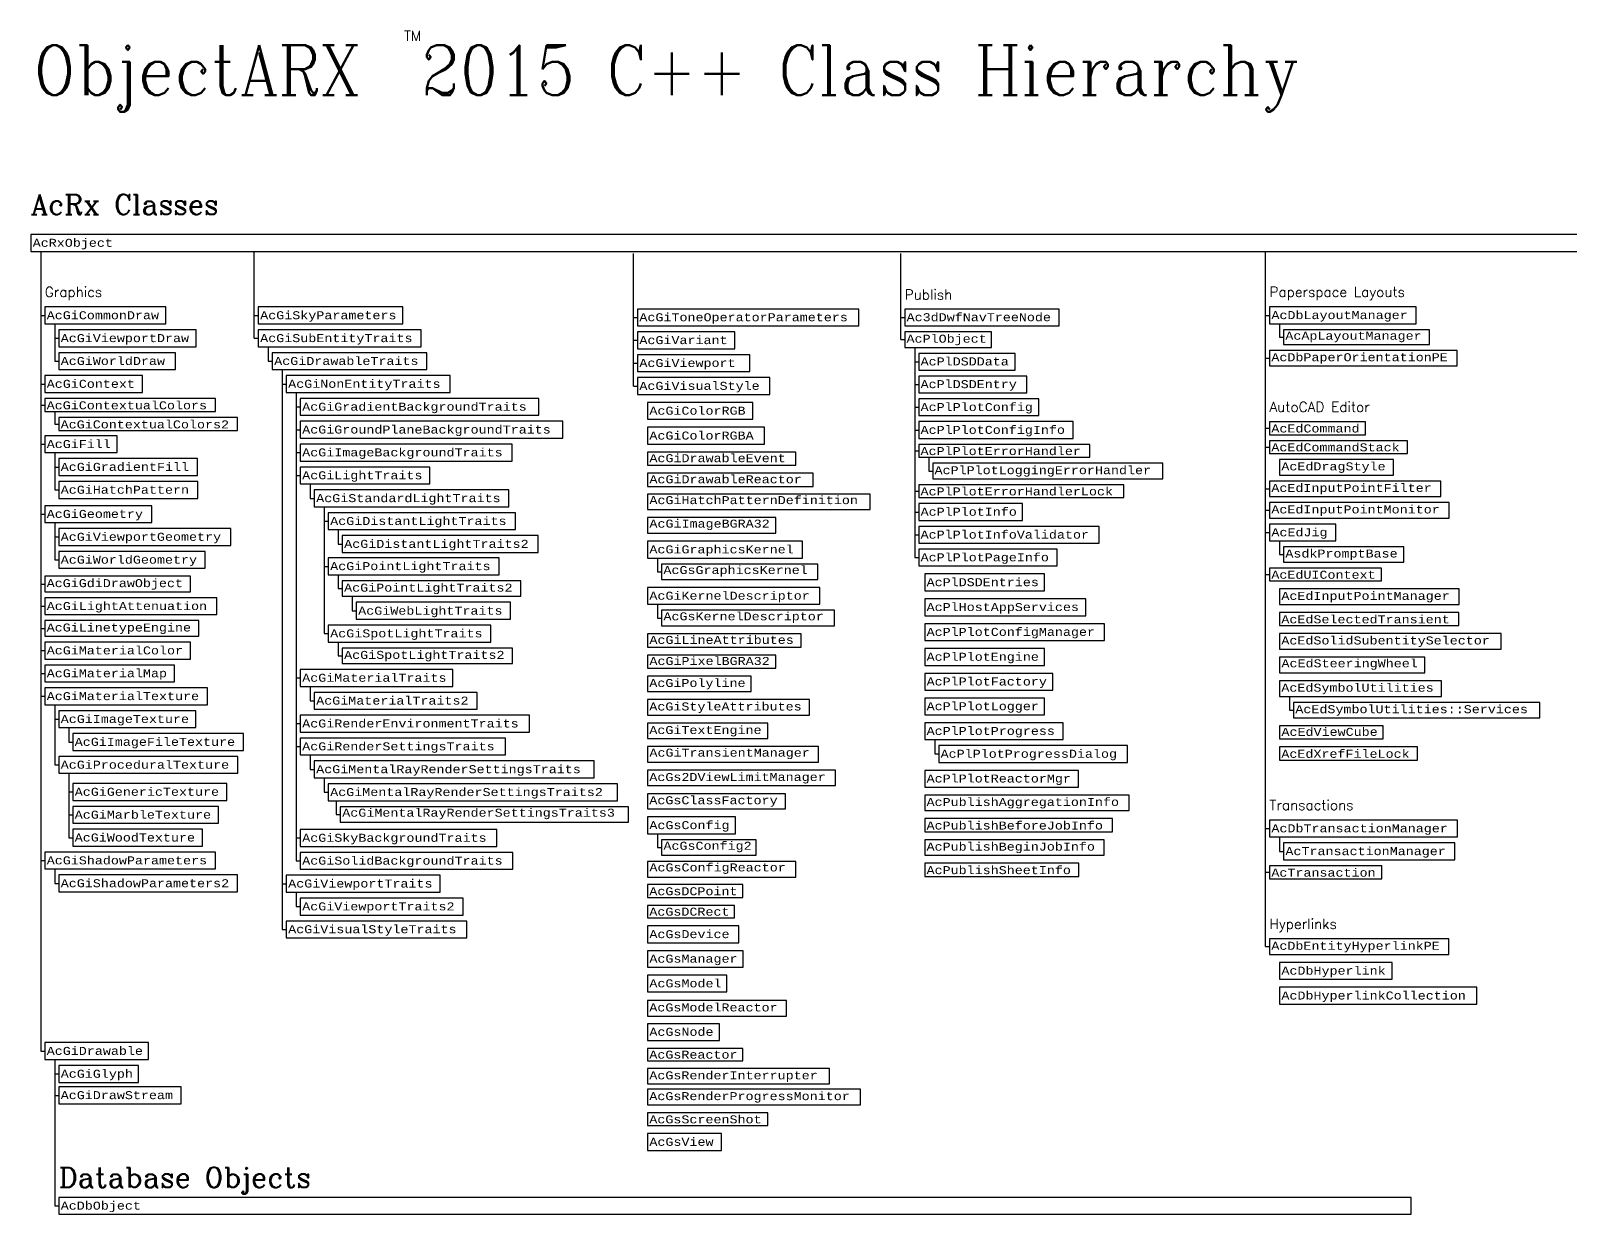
# Model space of a CAD drawing. Header units: inches. Extents: x 349 to 917, y -344 to 10.
# Drawn here: x 349.9 to 426.9, y -48.8 to 10.3 of the extents above; entities that cross this region are included whole.
import ezdxf
from ezdxf.enums import TextEntityAlignment as Align

# ---------------------------------------------------------------- set-up
doc = ezdxf.new("R2010")
doc.units = ezdxf.units.IN
doc.header["$MEASUREMENT"] = 0
for name, color, linetype in [('ObjectARX 2009 Unmanaged classes', 7, 'Continuous'), ('ObjectARX 2009 Unmanaged classes w .NET Wrappers', 3, 'Continuous'), ('ObjectARX 2010 Unmanaged classes', 7, 'Continuous'), ('ObjectARX 2010 Unmanaged classes w .NET Wrappers', 3, 'Continuous'), ('Unmanaged classes', 7, 'Continuous'), ('Unmanaged classes w .NET Wrappers', 3, 'Continuous')]:
    doc.layers.add(name, color=color, linetype=linetype)
doc.styles.add('Categories', font='romanc.shx', dxfattribs={"height": 0.5})
doc.styles.add('Headings', font='romanc.shx', dxfattribs={"height": 1})
doc.styles.get("Standard").update_dxf_attribs({"font": 'cour.ttf'})
doc.styles.add('Title', font='romanc.shx', dxfattribs={"width": 0.9})
doc.styles.add('Unmanaged', font='cour.ttf', dxfattribs={"height": 0.2})

msp = doc.modelspace()

# ---------------------------------------------------------------- linework, layer by layer
for p, q in [((350.4, -0.743), (350.4, -40.714)), ((361.071, -5.085), (361.071, -0.743)), ((411.623, -35.494), (411.623, -0.743)), ((380.027, -7.471), (380.027, -0.843)), ((393.386, -5.15), (393.386, -0.843)), ((350.4, -3.943), (350.6, -3.943)), ((351.1, -4.364), (351.1, -6.228)), ((361.071, -3.943), (361.271, -3.943)), ((380.027, -4.043), (380.227, -4.043)), ((393.386, -4.042), (393.586, -4.042)), ((411.623, -3.939), (411.823, -3.939)), ((412.323, -4.357), (412.323, -5.023)), ((351.1, -5.085), (351.3, -5.085)), ((361.071, -5.085), (361.271, -5.085)), ((380.027, -5.186), (380.227, -5.186)), ((393.386, -5.15), (393.586, -5.15)), ((412.323, -5.023), (412.523, -5.023)), ((361.771, -5.507), (361.771, -6.228)), ((394.086, -5.538), (394.086, -16.046)), ((411.623, -6.077), (411.823, -6.077)), ((351.1, -6.228), (351.3, -6.228)), ((361.771, -6.228), (361.971, -6.228)), ((362.471, -6.65), (362.471, -34.633)), ((380.027, -6.328), (380.227, -6.328)), ((394.086, -6.255), (394.286, -6.255)), ((350.4, -7.371), (350.6, -7.371)), ((362.471, -7.371), (362.671, -7.371)), ((380.027, -7.471), (380.227, -7.471)), ((394.086, -7.391), (394.286, -7.391)), ((350.4, -8.42), (350.6, -8.42)), ((363.171, -7.792), (363.171, -31.205)), ((351.1, -8.747), (351.1, -9.374)), ((363.171, -8.514), (363.371, -8.514)), ((394.086, -8.53), (394.286, -8.53)), ((351.1, -9.374), (351.3, -9.374)), ((363.171, -9.656), (363.371, -9.656)), ((394.086, -9.673), (394.286, -9.673)), ((411.623, -9.584), (411.823, -9.584)), ((350.4, -10.379), (350.6, -10.379)), ((394.086, -10.714), (394.286, -10.714)), ((411.623, -10.525), (411.823, -10.525)), ((351.1, -10.801), (351.1, -12.665)), ((351.1, -11.522), (351.3, -11.522)), ((363.171, -10.799), (363.371, -10.799)), ((394.786, -11.035), (394.786, -11.722)), ((363.171, -11.942), (363.371, -11.942)), ((394.786, -11.722), (394.986, -11.722)), ((351.1, -12.665), (351.3, -12.665)), ((363.871, -12.363), (363.871, -13.085)), ((394.086, -12.73), (394.286, -12.73)), ((411.623, -12.608), (411.823, -12.608)), ((363.871, -13.085), (364.071, -13.085)), ((364.571, -13.506), (364.571, -19.845)), ((394.086, -13.768), (394.286, -13.768)), ((411.623, -13.683), (411.823, -13.683)), ((350.4, -13.874), (350.6, -13.874)), ((351.1, -14.295), (351.1, -16.159)), ((364.571, -14.227), (364.771, -14.227)), ((351.1, -15.016), (351.3, -15.016)), ((365.271, -14.649), (365.271, -15.37)), ((365.271, -15.37), (365.471, -15.37)), ((394.086, -14.907), (394.286, -14.907)), ((411.623, -14.793), (411.823, -14.793)), ((412.323, -15.214), (412.323, -15.894)), ((351.1, -16.159), (351.3, -16.159)), ((381.227, -16.068), (381.227, -16.755)), ((394.086, -16.046), (394.286, -16.046)), ((412.323, -15.894), (412.523, -15.894)), ((364.571, -16.484), (364.771, -16.484)), ((365.271, -16.905), (365.271, -17.593)), ((381.227, -16.755), (381.427, -16.755)), ((411.623, -16.895), (411.823, -16.895)), ((350.4, -17.368), (350.6, -17.368)), ((365.271, -17.593), (365.471, -17.593)), ((365.971, -17.981), (365.971, -18.702)), ((381.227, -18.382), (381.227, -19.069)), ((350.4, -18.477), (350.6, -18.477)), ((365.971, -18.702), (366.171, -18.702)), ((381.227, -19.069), (381.427, -19.069)), ((350.4, -19.586), (350.6, -19.586)), ((364.571, -19.845), (364.771, -19.845)), ((350.4, -20.695), (350.6, -20.695)), ((365.271, -20.266), (365.271, -20.954)), ((365.271, -20.954), (365.471, -20.954)), ((350.4, -21.838), (350.6, -21.838)), ((363.171, -22.063), (363.371, -22.063)), ((350.4, -22.981), (350.6, -22.981)), ((363.871, -22.484), (363.871, -23.206)), ((412.823, -22.982), (412.823, -23.669)), ((351.1, -23.402), (351.1, -26.409)), ((363.871, -23.206), (364.071, -23.206)), ((412.823, -23.669), (413.023, -23.669)), ((351.1, -24.124), (351.3, -24.124)), ((351.8, -24.545), (351.8, -25.266)), ((363.171, -24.348), (363.371, -24.348)), ((351.8, -25.266), (352, -25.266)), ((395.086, -25.142), (395.086, -25.863)), ((363.171, -25.491), (363.371, -25.491)), ((363.871, -25.912), (363.871, -26.634)), ((395.086, -25.863), (395.286, -25.863)), ((351.1, -26.409), (351.3, -26.409)), ((351.8, -26.83), (351.8, -30.048)), ((363.871, -26.634), (364.071, -26.634)), ((364.571, -27.055), (364.571, -27.777)), ((351.8, -27.763), (352, -27.763)), ((364.571, -27.777), (364.771, -27.777)), ((365.171, -28.198), (365.171, -28.886)), ((351.8, -28.905), (352, -28.905)), ((365.171, -28.886), (365.371, -28.886)), ((381.227, -29.851), (381.227, -30.539)), ((411.623, -29.588), (411.823, -29.588)), ((412.323, -30.009), (412.323, -30.731)), ((351.8, -30.048), (352, -30.048)), ((363.171, -30.062), (363.371, -30.062)), ((381.227, -30.539), (381.427, -30.539)), ((412.323, -30.731), (412.523, -30.731)), ((350.4, -31.191), (350.6, -31.191)), ((363.171, -31.205), (363.371, -31.205)), ((351.1, -31.612), (351.1, -32.333)), ((411.623, -31.779), (411.823, -31.779)), ((351.1, -32.333), (351.3, -32.333)), ((362.471, -32.348), (362.671, -32.348)), ((363.171, -32.769), (363.171, -33.49)), ((363.171, -33.49), (363.371, -33.49)), ((362.471, -34.633), (362.671, -34.633)), ((411.623, -35.494), (411.823, -35.494)), ((350.4, -40.714), (350.6, -40.714)), ((351.1, -41.135), (351.1, -48.449)), ((351.1, -41.856), (351.3, -41.856)), ((351.1, -42.926), (351.3, -42.926)), ((351.1, -48.449), (351.3, -48.449))]:
    msp.add_line(p, q)
for points in [[(349.9, 0.1), (349.9, -0.743), (502.25, -0.743), (502.261, 0.1)], [(350.6, -3.521), (350.6, -4.364), (356.651, -4.364), (356.651, -3.521)], [(361.271, -3.521), (361.271, -4.364), (368.505, -4.364), (368.505, -3.521)], [(380.227, -3.622), (380.227, -4.464), (391.29, -4.464), (391.29, -3.622)], [(393.586, -3.622), (393.586, -4.462), (401.315, -4.462), (401.315, -3.622)], [(411.823, -3.521), (411.823, -4.357), (419.157, -4.357), (419.157, -3.521)], [(351.3, -4.664), (351.3, -5.507), (358.175, -5.507), (358.175, -4.664)], [(361.271, -4.664), (361.271, -5.507), (369.417, -5.507), (369.417, -4.664)], [(380.227, -4.764), (380.227, -5.607), (385.103, -5.607), (385.103, -4.764)], [(393.586, -4.762), (393.586, -5.538), (397.932, -5.538), (397.932, -4.762)], [(412.523, -4.657), (412.523, -5.389), (419.82, -5.389), (419.82, -4.657)], [(351.3, -5.807), (351.3, -6.65), (357.141, -6.65), (357.141, -5.807)], [(361.971, -5.807), (361.971, -6.65), (369.696, -6.65), (369.696, -5.807)], [(380.227, -5.907), (380.227, -6.75), (385.842, -6.75), (385.842, -5.907)], [(394.286, -5.838), (394.286, -6.673), (399.111, -6.673), (399.111, -5.838)], [(411.823, -5.689), (411.823, -6.464), (421.207, -6.464), (421.207, -5.689)], [(350.6, -6.95), (350.6, -7.792), (355.478, -7.792), (355.478, -6.95)], [(362.671, -6.95), (362.671, -7.792), (370.863, -7.792), (370.863, -6.95)], [(380.227, -7.05), (380.227, -7.893), (386.853, -7.893), (386.853, -7.05)], [(394.286, -6.973), (394.286, -7.809), (399.698, -7.809), (399.698, -6.973)], [(350.6, -8.092), (350.6, -8.747), (359.127, -8.747), (359.127, -8.092)], [(363.371, -8.092), (363.371, -8.935), (375.297, -8.935), (375.297, -8.092)], [(380.727, -8.293), (380.727, -9.135), (385.997, -9.135), (385.997, -8.293)], [(394.286, -8.109), (394.286, -8.952), (400.29, -8.952), (400.29, -8.109)], [(351.3, -9.047), (351.3, -9.702), (360.234, -9.702), (360.234, -9.047)], [(350.6, -9.958), (350.6, -10.801), (354.221, -10.801), (354.221, -9.958)], [(363.371, -9.235), (363.371, -10.078), (376.503, -10.078), (376.503, -9.235)], [(380.727, -9.535), (380.727, -10.378), (386.575, -10.378), (386.575, -9.535)], [(394.286, -9.252), (394.286, -10.094), (402.008, -10.094), (402.008, -9.252)], [(411.823, -9.264), (411.823, -9.905), (416.627, -9.905), (416.627, -9.264)], [(363.371, -10.378), (363.371, -11.221), (373.967, -11.221), (373.967, -10.378)], [(394.286, -10.394), (394.286, -11.035), (402.844, -11.035), (402.844, -10.394)], [(411.823, -10.205), (411.823, -10.845), (418.72, -10.845), (418.72, -10.205)], [(351.3, -11.101), (351.3, -11.943), (358.235, -11.943), (358.235, -11.101)], [(363.371, -11.521), (363.371, -12.363), (369.851, -12.363), (369.851, -11.521)], [(380.727, -10.778), (380.727, -11.433), (388.144, -11.433), (388.144, -10.778)], [(394.986, -11.335), (394.986, -12.11), (406.485, -12.11), (406.485, -11.335)], [(412.323, -11.145), (412.323, -11.92), (418.028, -11.92), (418.028, -11.145)], [(351.3, -12.243), (351.3, -13.086), (358.258, -13.086), (358.258, -12.243)], [(380.727, -11.833), (380.727, -12.487), (389.009, -12.487), (389.009, -11.833)], [(411.823, -12.22), (411.823, -12.996), (420.381, -12.996), (420.381, -12.22)], [(364.071, -12.663), (364.071, -13.506), (373.794, -13.506), (373.794, -12.663)], [(380.727, -12.874), (380.727, -13.649), (391.861, -13.649), (391.861, -12.874)], [(394.286, -12.41), (394.286, -13.05), (404.544, -13.05), (404.544, -12.41)], [(350.6, -13.452), (350.6, -14.295), (355.944, -14.295), (355.944, -13.452)], [(364.771, -13.806), (364.771, -14.649), (374.137, -14.649), (374.137, -13.806)], [(394.286, -13.35), (394.286, -14.186), (399.484, -14.186), (399.484, -13.35)], [(411.823, -13.296), (411.823, -14.071), (420.801, -14.071), (420.801, -13.296)], [(351.3, -14.595), (351.3, -15.438), (359.895, -15.438), (359.895, -14.595)], [(380.727, -14.049), (380.727, -14.825), (387.139, -14.825), (387.139, -14.049)], [(394.286, -14.486), (394.286, -15.329), (403.307, -15.329), (403.307, -14.486)], [(411.823, -14.371), (411.823, -15.214), (415.145, -15.214), (415.145, -14.371)], [(365.471, -14.949), (365.471, -15.791), (375.265, -15.791), (375.265, -14.949)], [(380.727, -15.225), (380.727, -16.068), (388.478, -16.068), (388.478, -15.225)], [(351.3, -15.738), (351.3, -16.581), (358.611, -16.581), (358.611, -15.738)], [(364.771, -16.063), (364.771, -16.905), (373.308, -16.905), (373.308, -16.063)], [(394.286, -15.629), (394.286, -16.464), (401.21, -16.464), (401.21, -15.629)], [(412.523, -15.514), (412.523, -16.275), (418.545, -16.275), (418.545, -15.514)], [(381.427, -16.368), (381.427, -17.143), (389.237, -17.143), (389.237, -16.368)], [(394.586, -16.864), (394.586, -17.707), (400.578, -17.707), (400.578, -16.864)], [(411.823, -16.575), (411.823, -17.215), (417.429, -17.215), (417.429, -16.575)], [(350.6, -16.981), (350.6, -17.756), (357.887, -17.756), (357.887, -16.981)], [(365.471, -17.205), (365.471, -17.981), (374.405, -17.981), (374.405, -17.205)], [(380.727, -17.539), (380.727, -18.382), (389.353, -18.382), (389.353, -17.539)], [(412.323, -17.615), (412.323, -18.391), (421.301, -18.391), (421.301, -17.615)], [(350.6, -18.056), (350.6, -18.899), (359.196, -18.899), (359.196, -18.056)], [(366.171, -18.281), (366.171, -19.123), (373.88, -19.123), (373.88, -18.281)], [(394.586, -18.107), (394.586, -18.95), (402.645, -18.95), (402.645, -18.107)], [(350.6, -19.199), (350.6, -19.974), (358.303, -19.974), (358.303, -19.199)], [(381.427, -18.682), (381.427, -19.457), (390.073, -19.457), (390.073, -18.682)], [(412.323, -18.791), (412.323, -19.445), (421.291, -19.445), (421.291, -18.791)], [(364.771, -19.423), (364.771, -20.266), (372.891, -20.266), (372.891, -19.423)], [(380.727, -19.861), (380.727, -20.516), (388.413, -20.516), (388.413, -19.861)], [(394.586, -19.35), (394.586, -20.192), (403.579, -20.192), (403.579, -19.35)], [(412.323, -19.845), (412.323, -20.621), (423.402, -20.621), (423.402, -19.845)], [(350.6, -20.274), (350.6, -21.117), (357.879, -21.117), (357.879, -20.274)], [(365.471, -20.566), (365.471, -21.342), (373.984, -21.342), (373.984, -20.566)], [(394.586, -20.592), (394.586, -21.435), (400.577, -21.435), (400.577, -20.592)], [(350.6, -21.417), (350.6, -22.26), (357.085, -22.26), (357.085, -21.417)], [(380.727, -20.916), (380.727, -21.57), (387.139, -21.57), (387.139, -20.916)], [(412.323, -21.031), (412.323, -21.806), (419.597, -21.806), (419.597, -21.031)], [(363.371, -21.642), (363.371, -22.484), (371.002, -22.484), (371.002, -21.642)], [(380.727, -21.97), (380.727, -22.746), (385.909, -22.746), (385.909, -21.97)], [(394.586, -21.835), (394.586, -22.671), (400.987, -22.671), (400.987, -21.835)], [(412.323, -22.206), (412.323, -22.982), (420.429, -22.982), (420.429, -22.206)], [(350.6, -22.56), (350.6, -23.402), (358.736, -23.402), (358.736, -22.56)], [(364.071, -22.784), (364.071, -23.627), (372.217, -23.627), (372.217, -22.784)], [(394.586, -23.071), (394.586, -23.906), (400.584, -23.906), (400.584, -23.071)], [(351.3, -23.702), (351.3, -24.545), (358.154, -24.545), (358.154, -23.702)], [(380.727, -23.146), (380.727, -23.921), (388.833, -23.921), (388.833, -23.146)], [(413.023, -23.282), (413.023, -24.057), (425.331, -24.057), (425.331, -23.282)], [(363.371, -23.927), (363.371, -24.77), (374.839, -24.77), (374.839, -23.927)], [(380.727, -24.321), (380.727, -25.097), (386.749, -25.097), (386.749, -24.321)], [(394.586, -24.306), (394.586, -25.142), (401.513, -25.142), (401.513, -24.306)], [(412.323, -24.457), (412.323, -25.112), (417.505, -25.112), (417.505, -24.457)], [(352, -24.845), (352, -25.688), (360.537, -25.688), (360.537, -24.845)], [(363.371, -25.07), (363.371, -25.912), (373.625, -25.912), (373.625, -25.07)], [(351.3, -25.988), (351.3, -26.83), (360.248, -26.83), (360.248, -25.988)], [(380.727, -25.497), (380.727, -26.272), (389.285, -26.272), (389.285, -25.497)], [(395.286, -25.442), (395.286, -26.285), (404.727, -26.285), (404.727, -25.442)], [(412.323, -25.512), (412.323, -26.166), (419.22, -26.166), (419.22, -25.512)], [(364.071, -26.212), (364.071, -27.055), (378.066, -27.055), (378.066, -26.212)], [(380.727, -26.672), (380.727, -27.447), (390.125, -27.447), (390.125, -26.672)], [(394.586, -26.685), (394.586, -27.52), (402.272, -27.52), (402.272, -26.685)], [(352, -27.341), (352, -28.184), (359.701, -28.184), (359.701, -27.341)], [(364.771, -27.355), (364.771, -28.198), (379.227, -28.198), (379.227, -27.355)], [(380.727, -27.847), (380.727, -28.608), (387.625, -28.608), (387.625, -27.847)], [(394.586, -27.92), (394.586, -28.695), (404.815, -28.695), (404.815, -27.92)], [(352, -28.484), (352, -29.327), (359.286, -29.327), (359.286, -28.484)], [(365.371, -28.498), (365.371, -29.273), (379.781, -29.273), (379.781, -28.498)], [(380.727, -29.008), (380.727, -29.851), (385.122, -29.851), (385.122, -29.008)], [(394.586, -29.095), (394.586, -29.75), (403.974, -29.75), (403.974, -29.095)], [(411.823, -29.166), (411.823, -30.009), (421.226, -30.009), (421.226, -29.166)], [(352, -29.627), (352, -30.469), (358.482, -30.469), (358.482, -29.627)], [(363.371, -29.641), (363.371, -30.483), (373.201, -30.483), (373.201, -29.641)], [(350.6, -30.769), (350.6, -31.612), (359.135, -31.612), (359.135, -30.769)], [(381.427, -30.151), (381.427, -30.927), (386.159, -30.927), (386.159, -30.151)], [(394.586, -30.15), (394.586, -30.926), (403.554, -30.926), (403.554, -30.15)], [(412.523, -30.309), (412.523, -31.152), (421.082, -31.152), (421.082, -30.309)], [(363.371, -30.783), (363.371, -31.626), (374.005, -31.626), (374.005, -30.783)], [(380.727, -31.233), (380.727, -32.023), (388.139, -32.023), (388.139, -31.233)], [(394.586, -31.326), (394.586, -31.98), (402.294, -31.98), (402.294, -31.326)], [(411.823, -31.452), (411.823, -32.107), (417.439, -32.107), (417.439, -31.452)], [(351.3, -31.912), (351.3, -32.755), (360.229, -32.755), (360.229, -31.912)], [(362.671, -31.926), (362.671, -32.769), (370.372, -32.769), (370.372, -31.926)], [(363.371, -33.069), (363.371, -33.912), (371.517, -33.912), (371.517, -33.069)], [(380.727, -32.381), (380.727, -33.036), (385.493, -33.036), (385.493, -32.381)], [(380.727, -33.436), (380.727, -34.056), (385.073, -34.056), (385.073, -33.436)], [(362.671, -34.212), (362.671, -35.054), (371.695, -35.054), (371.695, -34.212)], [(380.727, -34.456), (380.727, -35.299), (385.29, -35.299), (385.29, -34.456)], [(411.823, -35.107), (411.823, -35.882), (420.786, -35.882), (420.786, -35.107)], [(380.727, -35.699), (380.727, -36.525), (385.507, -36.525), (385.507, -35.699)], [(380.727, -36.925), (380.727, -37.76), (384.695, -37.76), (384.695, -36.925)], [(412.323, -36.282), (412.323, -37.125), (417.948, -37.125), (417.948, -36.282)], [(412.323, -37.525), (412.323, -38.368), (422.183, -38.368), (422.183, -37.525)], [(380.727, -38.189), (380.727, -38.964), (387.677, -38.964), (387.677, -38.189)], [(380.727, -39.346), (380.727, -40.182), (384.334, -40.182), (384.334, -39.346)], [(350.6, -40.292), (350.6, -41.135), (355.787, -41.135), (355.787, -40.292)], [(380.727, -40.582), (380.727, -41.202), (385.503, -41.202), (385.503, -40.582)], [(351.3, -41.435), (351.3, -42.278), (355.28, -42.278), (355.28, -41.435)], [(380.727, -41.583), (380.727, -42.358), (389.833, -42.358), (389.833, -41.583)], [(351.3, -42.504), (351.3, -43.347), (357.412, -43.347), (357.412, -42.504)], [(380.727, -42.623), (380.727, -43.398), (391.386, -43.398), (391.386, -42.623)], [(380.727, -43.798), (380.727, -44.439), (386.753, -44.439), (386.753, -43.798)], [(380.727, -44.839), (380.727, -45.681), (384.425, -45.681), (384.425, -44.839)], [(351.3, -48.027), (351.3, -48.87), (418.9, -48.87), (418.9, -48.027)]]:
    msp.add_lwpolyline(points, close=True)

# ---------------------------------------------------------------- texts
at = {"color": 7, "style": 'Categories'}
msp.add_text('TM', height=0.5, dxfattribs=at).set_placement((368.986, 10.035), align=Align.MIDDLE_CENTER)
at = {"color": 7, "style": 'Title', "width": 0.9}
msp.add_text('ObjectARX  2015 C++ Class Hierarchy', height=2.5, dxfattribs=at).set_placement((350.028, 7.063))
at = {"color": 7, "insert": (349.9, 2.1), "char_height": 1, "width": 119.19657, "attachment_point": 1, "style": 'Headings'}
msp.add_mtext('AcRx Classes', dxfattribs=at)
at = {"color": 1, "char_height": 0.5, "attachment_point": 1, "style": 'Categories'}
for s, insert, width in [('Graphics', (350.6, -2.521), 6.05077), ('Publish', (393.586, -2.654), 4.34598), ('Paperspace Layouts', (411.823, -2.521), 8.77697), ('AutoCAD Editor', (411.823, -8.264), 7.76349), ('Transactions', (411.823, -28.166), 7.50632), ('Hyperlinks', (411.823, -34.107), 8.96376)]:
    msp.add_mtext(s, dxfattribs=dict(at, insert=insert, width=width))
at = {"insert": (351.3, -46.527), "char_height": 1, "width": 48.60491, "attachment_point": 1, "style": 'Headings'}
msp.add_mtext('Database Objects', dxfattribs=at)
at = {"layer": 'ObjectARX 2009 Unmanaged classes', "char_height": 0.4, "attachment_point": 1}
for s, insert in [('{\\Fcourier new|c0;AcGsKernelDescriptor}', (381.527, -18.782)), ('{\\Fcourier new;AcGiLineAttributes}', (380.827, -19.961)), ('{\\Fcourier new;AcGiPixelBGRA32}', (380.827, -21.016)), ('{\\Fcourier new;AcEdSteeringWheel}', (412.423, -21.131)), ('{\\Fcourier new;AcEdViewCube}', (412.423, -24.557)), ('{\\Fcourier new;AcGiMentalRayRenderSettingsTraits3}', (365.471, -28.598)), ('{\\Fcourier new;AcGsConfig2}', (381.527, -30.251))]:
    msp.add_mtext(s, dxfattribs=dict(at, insert=insert))
at = {"layer": 'ObjectARX 2009 Unmanaged classes w .NET Wrappers'}
for s, p in [('AcGiGraphicsKernel', (380.824, -15.837)), ('AcGiKernelDescriptor ', (380.824, -18.151))]:
    msp.add_text(s, height=0.4, dxfattribs=at).set_placement(p)
at = {"layer": 'ObjectARX 2009 Unmanaged classes w .NET Wrappers', "char_height": 0.4, "attachment_point": 1}
for s, insert in [('{\\Fcourier new;AcGiImageBGRA32}', (380.827, -14.149)), ('{\\Fcourier new;AcGiTransientManager}', (380.827, -25.597))]:
    msp.add_mtext(s, dxfattribs=dict(at, insert=insert))
at = {"layer": 'ObjectARX 2010 Unmanaged classes', "style": 'Unmanaged'}
msp.add_text('AcEdSelectedTransient', height=0.4, dxfattribs=at).set_placement((412.417, -19.334))
at = {"layer": 'ObjectARX 2010 Unmanaged classes w .NET Wrappers', "style": 'Unmanaged'}
for s, p in [('AcGiGdiDrawObject', (350.694, -17.524)), ('AcGiPolyline', (380.821, -22.514))]:
    msp.add_text(s, height=0.4, dxfattribs=at).set_placement(p)
at = {"layer": 'Unmanaged classes', "style": 'Unmanaged'}
for s, p in [('AcPlObject', (393.68, -5.306)), ('AcApLayoutManager', (412.617, -5.157)), ('AcGiContextualColors', (350.694, -8.636)), ('AcGiContextualColors2', (351.394, -9.59)), ('AcEdCommand', (411.917, -9.793)), ('AcPlPlotErrorHandler', (394.38, -10.923)), ('AcEdCommandStack', (411.917, -10.734)), ('AcPlPlotLoggingErrorHandler', (395.08, -11.878)), ('AcEdDragStyle', (412.417, -11.688)), ('AcPlPlotErrorHandlerLock', (394.38, -12.939)), ('AcEdInputPointFilter', (411.917, -12.764)), ('AcEdInputPointMonitor', (411.917, -13.839)), ('AsdkPromptBase', (412.617, -16.043)), ('AcEdUIContext', (411.917, -17.104)), ('AcEdInputPointManager', (412.417, -18.159)), ('AcGiLinetypeEngine', (350.694, -19.742)), ('AcEdSolidSubentitySelector', (412.417, -20.389)), ('AcEdSymbolUtilities', (412.417, -22.75)), ('AcGiStyleAttributes', (380.821, -23.689)), ('AcEdSymbolUtilities::Services', (413.117, -23.825)), ('AcGiTextEngine', (380.821, -24.865)), ('AcGs2DViewLimitManager', (380.821, -27.215)), ('AcGsClassFactory', (380.821, -28.376)), ('AcPublishAggregationInfo', (394.68, -28.463)), ('AcPublishBeforeJobInfo', (394.68, -29.639)), ('AcPublishBeginJobInfo', (394.68, -30.694)), ('AcPublishSheetInfo', (394.68, -31.869)), ('AcTransaction', (411.917, -31.995)), ('AcGsDCPoint', (380.821, -32.925)), ('AcGsDCRect', (380.821, -33.945)), ('AcDbEntityHyperlinkPE', (411.917, -35.65)), ('AcGsModelReactor', (380.821, -38.732)), ('AcGsReactor', (380.821, -41.091)), ('AcGsRenderInterrupter', (380.821, -42.126)), ('AcGsRenderProgressMonitor', (380.821, -43.166)), ('AcGsScreenShot', (380.821, -44.327))]:
    msp.add_text(s, height=0.4, dxfattribs=at).set_placement(p)
at = {"layer": 'Unmanaged classes', "char_height": 0.4, "attachment_point": 1}
for s, insert in [('{\\Fcourier new|c0;AcGiDrawableEvent}', (380.827, -10.878)), ('{\\Fcourier new|c0;AcGiDrawableReactor}', (380.827, -11.933)), ('{\\Fcourier new|c0;AcGsGraphicsKernel}', (381.527, -16.468)), ('{\\Fcourier new|c0;AcGsConfigReactor}', (380.827, -31.333))]:
    msp.add_mtext(s, dxfattribs=dict(at, insert=insert))
at = {"layer": 'Unmanaged classes w .NET Wrappers', "style": 'Unmanaged'}
for s, p in [('AcRxObject', (349.997, -0.512)), ('AcGiCommonDraw', (350.697, -4.133)), ('AcGiSkyParameters', (361.368, -4.133)), ('AcGiToneOperatorParameters', (380.324, -4.233)), ('Ac3dDwfNavTreeNode', (393.683, -4.231)), ('AcDbLayoutManager', (411.92, -4.126)), ('AcGiViewportDraw', (351.397, -5.276)), ('AcGiSubEntityTraits', (361.368, -5.276)), ('AcGiVariant', (380.324, -5.376)), ('AcGiWorldDraw', (351.397, -6.419)), ('AcGiDrawableTraits', (362.068, -6.419)), ('AcGiViewport', (380.324, -6.519)), ('AcPlDSDData', (394.383, -6.442)), ('AcDbPaperOrientationPE', (411.917, -6.232)), ('AcGiContext', (350.697, -7.561)), ('AcGiNonEntityTraits', (362.768, -7.561)), ('AcGiVisualStyle', (380.324, -7.662)), ('AcPlDSDEntry', (394.383, -7.578)), ('AcGiGradientBackgroundTraits', (363.468, -8.704)), ('AcGiColorRGB', (380.824, -8.904)), ('AcPlPlotConfig', (394.383, -8.721)), ('AcGiGroundPlaneBackgroundTraits', (363.468, -9.847)), ('AcGiColorRGBA', (380.824, -10.147)), ('AcPlPlotConfigInfo', (394.383, -9.863)), ('AcGiFill', (350.697, -10.57)), ('AcGiImageBackgroundTraits', (363.468, -10.989)), ('AcGiGradientFill', (351.397, -11.712)), ('AcGiLightTraits', (363.468, -12.132)), ('AcGiHatchPattern', (351.397, -12.855)), ('AcGiStandardLightTraits', (364.168, -13.275)), ('AcGiGeometry', (350.697, -14.064)), ('AcPlPlotInfo', (394.383, -13.955)), ('AcGiDistantLightTraits', (364.868, -14.418)), ('AcEdJig', (411.92, -14.983)), ('AcGiViewportGeometry', (351.397, -15.207)), ('AcGiDistantLightTraits2', (365.568, -15.56)), ('AcPlPlotInfoValidator', (394.383, -15.098)), ('AcGiWorldGeometry', (351.397, -16.35)), ('AcPlPlotPageInfo', (394.383, -16.233)), ('AcGiPointLightTraits', (364.868, -16.674)), ('AcGiPointLightTraits2', (365.565, -17.749)), ('AcPlDSDEntries', (394.683, -17.476)), ('AcGiLightAttenuation', (350.697, -18.668)), ('AcGiWebLightTraits', (366.268, -18.902)), ('AcPlHostAppServices', (394.683, -18.719)), ('AcGiSpotLightTraits', (364.868, -20.035)), ('AcPlPlotConfigManager', (394.683, -19.961)), ('AcGiMaterialColor', (350.697, -20.886)), ('AcGiSpotLightTraits2', (365.565, -21.11)), ('AcPlPlotEngine', (394.683, -21.204)), ('AcGiMaterialMap', (350.697, -22.029)), ('AcGiMaterialTraits', (363.468, -22.253)), ('AcPlPlotFactory', (394.683, -22.44)), ('AcGiMaterialTexture', (350.697, -23.171)), ('AcGiMaterialTraits2', (364.168, -23.396)), ('AcPlPlotLogger', (394.683, -23.675)), ('AcGiImageTexture', (351.397, -24.314)), ('AcGiRenderEnvironmentTraits', (363.468, -24.539)), ('AcPlPlotProgress', (394.683, -24.911)), ('AcGiImageFileTexture', (352.097, -25.457)), ('AcGiRenderSettingsTraits', (363.468, -25.681)), ('AcGiProceduralTexture', (351.397, -26.599)), ('AcPlPlotProgressDialog', (395.383, -26.053)), ('AcEdXrefFileLock', (412.417, -26.055)), ('AcGiMentalRayRenderSettingsTraits', (364.168, -26.824)), ('AcPlPlotReactorMgr', (394.683, -27.289)), ('AcGiGenericTexture', (352.097, -27.953)), ('AcGiMentalRayRenderSettingsTraits2', (364.868, -27.967)), ('AcGiMarbleTexture', (352.097, -29.096)), ('AcGsConfig', (380.824, -29.62)), ('AcGiWoodTexture', (352.097, -30.238)), ('AcGiSkyBackgroundTraits', (363.468, -30.252)), ('AcDbTransactionManager', (411.92, -29.778)), ('AcTransactionManager', (412.62, -30.921)), ('AcGiShadowParameters', (350.697, -31.381)), ('AcGiSolidBackgroundTraits', (363.468, -31.395)), ('AcGiShadowParameters2', (351.397, -32.524)), ('AcGiViewportTraits', (362.768, -32.538)), ('AcGiViewportTraits2', (363.468, -33.681)), ('AcGiVisualStyleTraits', (362.768, -34.823)), ('AcGsDevice', (380.824, -35.068)), ('AcGsManager', (380.824, -36.294)), ('AcDbHyperlink', (412.42, -36.894)), ('AcGsModel', (380.824, -37.529)), ('AcDbHyperlinkCollection', (412.42, -38.136)), ('AcGsNode', (380.824, -39.951)), ('AcGiDrawable', (350.697, -40.904)), ('AcGiGlyph', (351.397, -42.047)), ('AcGiDrawStream', (351.397, -43.116)), ('AcGsView', (380.824, -45.45)), ('AcDbObject', (351.397, -48.639))]:
    msp.add_text(s, height=0.4, dxfattribs=at).set_placement(p)
at = {"layer": 'Unmanaged classes w .NET Wrappers', "insert": (380.827, -12.974), "char_height": 0.4, "attachment_point": 1}
msp.add_mtext('{\\Fcourier new|c0;AcGiHatchPatternDefinition}', dxfattribs=at)

doc.saveas('drawing.dxf')
